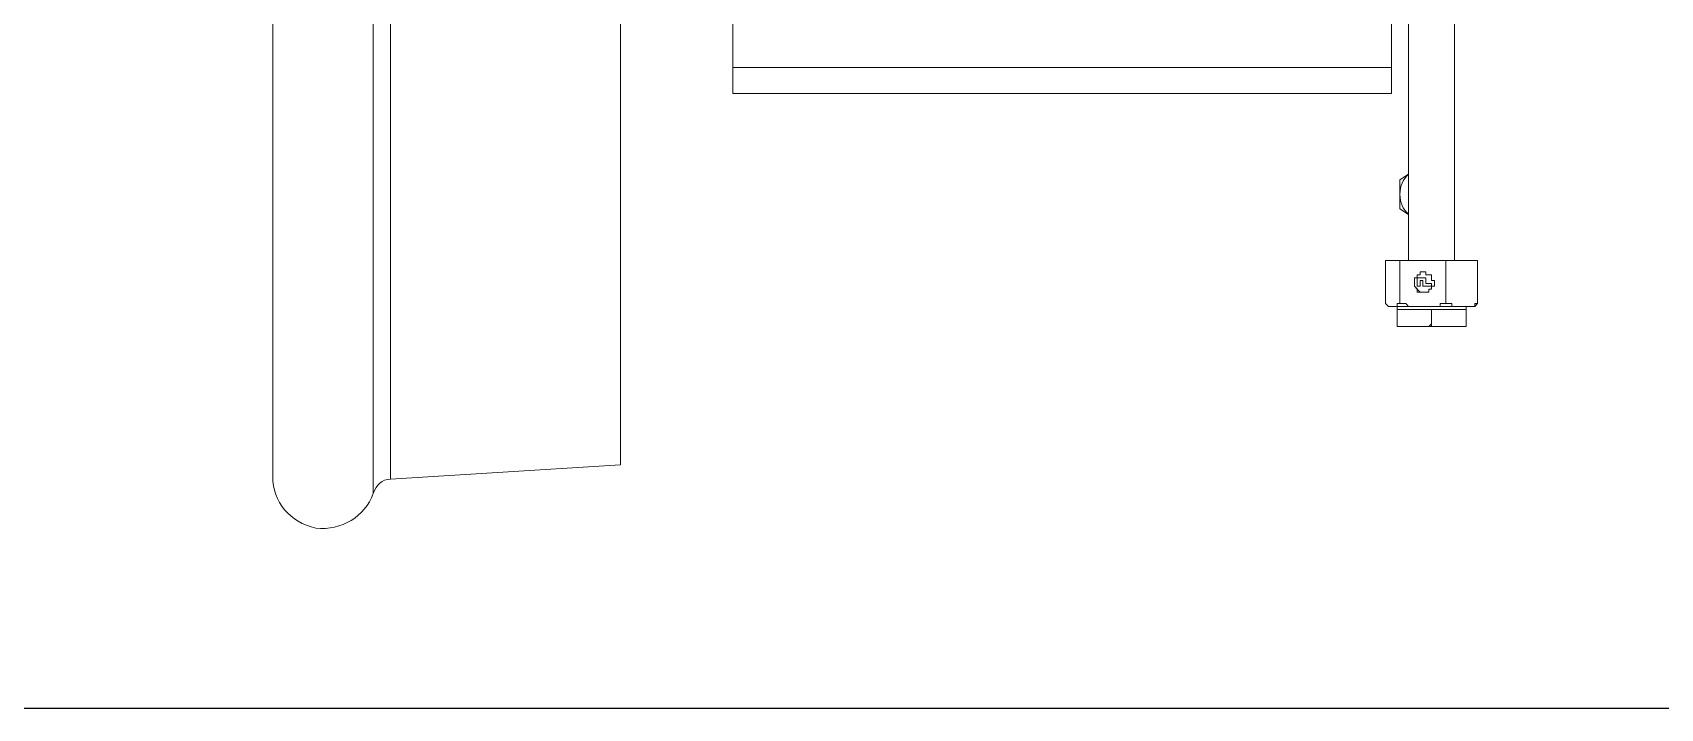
# Model space of a CAD drawing. Header units: millimetres. Extents: x 25083 to 52777, y 24772 to 45779.
# Drawn here: x 49612.4 to 49822.6, y 35857.6 to 35944.8 of the extents above; entities that cross this region are included whole.
import ezdxf

# ---------------------------------------------------------------- set-up
doc = ezdxf.new("R2010")
doc.units = ezdxf.units.MM

# ---------------------------------------------------------------- blocks, each defined once
blk = doc.blocks.new('zw$D2F4')
at = {"color": 7, "lineweight": 5}
for points in [[(753.49, 7.06), (753.49, 313.8)], [(798.42, 8.54), (798.42, 312.31)], [(766.48, 4.83), (766.48, 282.6)], [(768.71, 6.68), (768.71, 282.6)], [(812.9, 56.45), (812.9, 115.12)], [(897.95, 56.45), (897.95, 98.78)], [(900.17, 70.56), (900.17, 34.91)], [(906.12, 70.56), (906.12, 34.91)], [(812.9, 59.79), (897.95, 59.79)], [(812.9, 56.45), (897.95, 56.45)], [(900.17, 46.05), (899.06, 45.31)], [(899.06, 45.31), (899.06, 41.59)], [(899.06, 41.59), (900.17, 40.85)], [(897.2, 29.34), (897.2, 34.91)], [(897.57, 34.91), (897.2, 34.91)], [(897.95, 34.91), (897.57, 34.91)], [(897.95, 34.91), (897.57, 34.91)], [(897.95, 34.91), (902.03, 34.91)], [(899.06, 34.91), (897.95, 34.91)], [(899.06, 29.34), (899.06, 34.91)], [(902.03, 34.91), (899.06, 34.91)], [(902.03, 34.91), (908.34, 34.91)], [(905, 34.91), (902.03, 34.91)], [(905, 29.34), (905, 34.91)], [(907.23, 34.91), (905, 34.91)], [(909.09, 34.91), (907.23, 34.91)], [(908.34, 34.91), (908.72, 34.91)], [(908.72, 34.91), (909.09, 34.91)], [(909.09, 29.34), (909.09, 34.91)], [(902.03, 33.42), (901.66, 33.42), (901.66, 33.05), (901.29, 33.05), (901.29, 32.68), (900.92, 32.68), (900.92, 31.57), (901.29, 31.19), (901.29, 30.82), (902.03, 30.82)], [(902.03, 33.42), (901.66, 33.42), (901.66, 33.05), (901.29, 33.05), (901.29, 32.68), (900.92, 32.68), (900.92, 31.57), (901.66, 30.82), (902.03, 30.82)], [(901.66, 32.68), (901.29, 32.68), (901.29, 32.31)], [(901.29, 32.31), (901.29, 31.57)], [(901.29, 31.57), (901.66, 31.57)], [(902.4, 32.31), (902.4, 32.68), (902.03, 32.68), (901.66, 32.68)], [(902.4, 32.31), (902.4, 32.68), (901.66, 32.68)], [(901.66, 32.31), (902.03, 32.31)], [(901.66, 31.57), (901.66, 32.31)], [(901.66, 31.57), (901.66, 32.31)], [(902.03, 30.82), (902.77, 30.82), (902.77, 31.19), (903.15, 31.19), (903.15, 31.57), (903.52, 31.57), (903.52, 32.31), (903.15, 32.31), (903.15, 33.05), (902.4, 33.05), (902.4, 33.42), (902.03, 33.42)], [(902.03, 32.31), (902.03, 31.57)], [(902.03, 31.57), (903.15, 31.57)], [(902.4, 31.94), (902.4, 32.31)], [(902.4, 31.94), (902.4, 32.31)], [(903.15, 31.94), (902.4, 31.94)], [(903.15, 31.57), (903.15, 31.94)], [(903.15, 31.57), (903.15, 31.94)], [(897.57, 28.97), (897.2, 29.34)], [(897.95, 28.97), (897.57, 28.97)], [(897.57, 28.97), (897.95, 28.97)], [(899.06, 29.34), (898.69, 29.34), (898.69, 28.97), (897.95, 28.97)], [(902.03, 28.97), (897.95, 28.97)], [(898.69, 28.97), (898.69, 28.59)], [(900.92, 28.59), (898.69, 28.59)], [(898.69, 26.74), (898.69, 28.59)], [(900.92, 28.59), (898.69, 28.59)], [(902.03, 28.97), (900.17, 28.97), (899.8, 29.34), (899.06, 29.34)], [(900.92, 28.59), (905.37, 28.59)], [(903.15, 28.59), (900.92, 28.59)], [(905, 29.34), (904.26, 29.34), (904.26, 28.97), (902.03, 28.97)], [(902.03, 28.97), (907.23, 28.97)], [(903.15, 26.74), (903.15, 28.59)], [(905.37, 28.59), (903.15, 28.59)], [(907.23, 28.97), (905.74, 28.97), (905.74, 29.34), (905, 29.34)], [(905.37, 28.59), (907.6, 28.59)], [(907.6, 28.59), (905.37, 28.59)], [(909.09, 29.34), (908.72, 29.34), (908.72, 28.97), (907.23, 28.97)], [(908.34, 28.97), (907.23, 28.97)], [(907.6, 28.97), (907.6, 28.59)], [(907.6, 26.74), (907.6, 28.59)], [(907.6, 26.74), (907.6, 28.59)], [(907.6, 26.74), (907.6, 28.22)], [(907.6, 27.11), (907.6, 28.22)], [(907.6, 28.22), (907.6, 27.85)], [(907.6, 28.22), (907.6, 26.74)], [(907.6, 27.85), (907.6, 28.22)], [(907.6, 28.22), (907.6, 27.85)], [(907.6, 27.85), (907.6, 27.48)], [(907.6, 27.11), (907.6, 27.85)], [(907.6, 27.85), (907.6, 27.48)], [(907.6, 27.48), (907.6, 27.85)], [(907.6, 27.85), (907.6, 27.11)], [(907.6, 27.48), (907.6, 27.11)], [(907.6, 27.11), (907.6, 27.48)], [(907.6, 27.48), (907.6, 27.11)], [(908.72, 28.97), (908.34, 28.97)], [(908.72, 28.97), (909.09, 29.34)], [(898.69, 26.74), (898.69, 26.37)], [(900.92, 26.37), (898.69, 26.37), (898.69, 26.74)], [(900.92, 26.37), (898.69, 26.37)], [(903.15, 26.74), (902.77, 26.37), (900.92, 26.37)], [(905.37, 26.37), (900.92, 26.37)], [(905.37, 26.37), (903.15, 26.37), (903.15, 26.74)], [(907.6, 26.74), (907.6, 26.37), (905.37, 26.37)], [(905.37, 26.37), (907.6, 26.37)], [(907.6, 27.11), (907.6, 26.74)], [(907.6, 26.74), (907.6, 27.11)], [(907.6, 26.74), (907.6, 27.11)], [(907.6, 27.11), (907.6, 26.74)], [(907.6, 26.74), (907.6, 26.37)], [(907.6, 26.37), (907.6, 26.74)], [(798.42, 8.54), (768.71, 6.68)]]:
    blk.add_lwpolyline(points, dxfattribs=at)
for points in [[(900.17, 46.05), (899.43, 45.31), (899.06, 44.56), (899.06, 43.45)], [(899.06, 43.45), (899.06, 42.33), (899.43, 41.59), (900.17, 40.85)], [(907.23, 28.97), (907.23, 28.97), (907.23, 28.97), (907.23, 28.97)], [(907.6, 28.22), (907.6, 28.22), (907.6, 28.22), (907.6, 28.22)], [(907.6, 28.22), (907.6, 28.22), (907.6, 28.22), (907.6, 28.22)], [(907.6, 26.74), (907.6, 26.74), (907.6, 26.74), (907.6, 26.74)], [(907.6, 26.74), (907.6, 26.74), (907.6, 26.74), (907.6, 26.74)], [(753.49, 7.06), (753.49, 3.71), (755.72, 1.11), (759.06, 0.37)], [(768.71, 6.68), (767.6, 6.68), (766.86, 5.94), (766.48, 4.83)], [(759.06, 0.37), (762.4, 0), (765.37, 1.86), (766.48, 4.83)]]:
    blk.add_open_spline(points, degree=3, dxfattribs=at)

msp = doc.modelspace()

# ---------------------------------------------------------------- linework, layer by layer
msp.add_lwpolyline([(48867.913, 35857.595), (48867.913, 37057.595), (49967.913, 37057.595), (49967.913, 35857.595)], close=True)

# ---------------------------------------------------------------- block references
msp.add_blockref('zw$D2F4', (48889.923, 35880.503))

doc.saveas('drawing.dxf')
